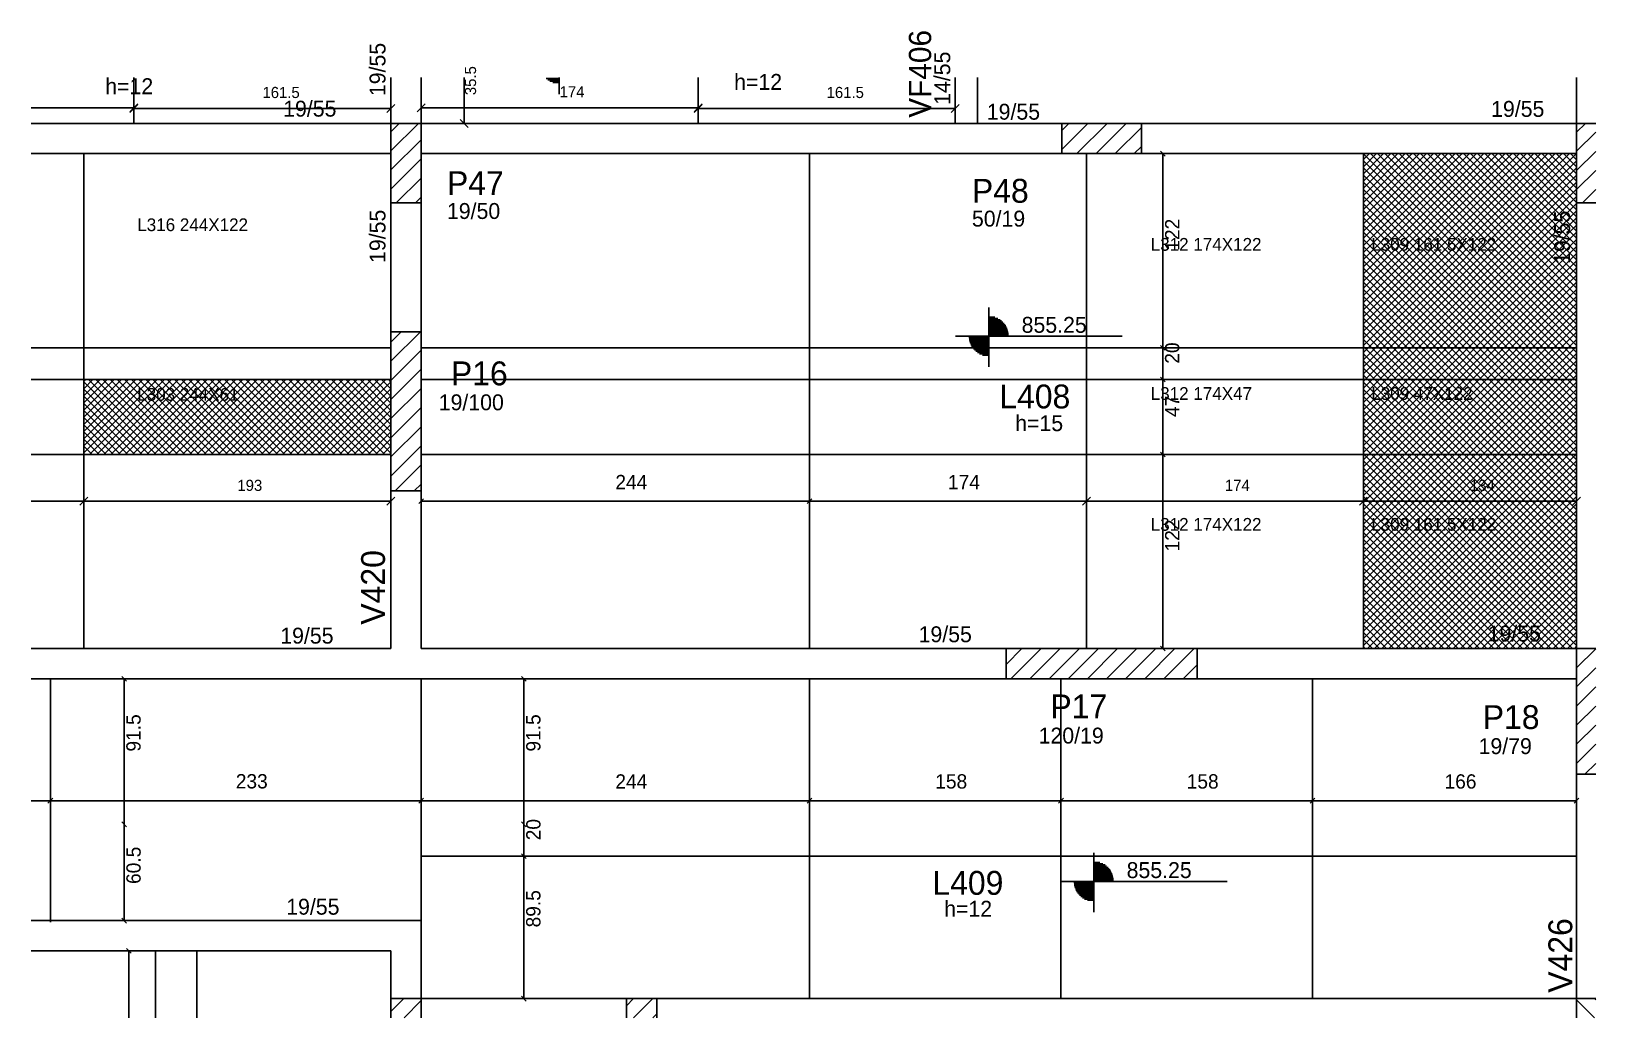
# Model space of a CAD drawing. Header units: metres. Extents: x 4807 to 5790, y 1971 to 2591.
import ezdxf

# ---------------------------------------------------------------- set-up
doc = ezdxf.new("R2010")
doc.units = ezdxf.units.M
for name, color, linetype in [('3', 7, 'Continuous'), ('4', 7, 'Continuous'), ('7', 7, 'Continuous'), ('9', 7, 'Continuous'), ('AUX00', 7, 'Continuous'), ('Hachura', 7, 'Continuous'), ('Painéis', 7, 'Continuous')]:
    doc.layers.add(name, color=color, linetype=linetype)

msp = doc.modelspace()

# ---------------------------------------------------------------- hatches: boundary and pattern name
at = {"layer": '9'}
h = msp.add_hatch(color=7, dxfattribs=at)
h.dxf.hatch_style = 1
h.paths.add_polyline_path([(5778.47, 2203.12), (5778.47, 2203.12), (5778.47, 2403.12), (5778.47, 2403.12), (5778.47, 2203.12)])
at = {"layer": 'Hachura'}
h = msp.add_hatch(dxfattribs=at)
h.set_pattern_fill('ANSI37')
h.paths.add_polyline_path([(5644.47, 2514.12), (5644.47, 2203.12), (5778.47, 2203.12), (5778.47, 2514.12), (5644.47, 2514.12)])
h = msp.add_hatch(dxfattribs=at)
h.set_pattern_fill('ANSI37')
h.paths.add_polyline_path([(5033.47, 2325.12), (5033.47, 2372.12), (4840.47, 2372.12), (4840.47, 2325.12), (5033.47, 2325.12)])

# ---------------------------------------------------------------- linework, layer by layer
at = {"layer": '3', "color": 3, "lineweight": 25}
for p, q in [((5139.09, 2561.3), (5130.98, 2561.3)), ((5139.09, 2560.5), (5132.01, 2560.5)), ((5139.09, 2559.71), (5133.34, 2559.71)), ((5139.09, 2558.92), (5135.24, 2558.92)), ((5139.09, 2562.07), (5139.09, 2558.31)), ((5139.09, 2558.31), (5139.09, 2551.44)), ((5387.97, 2562.07), (5387.97, 2533.12)), ((5401.97, 2562.07), (5401.97, 2533.12)), ((5033.47, 2515.88), (5050.72, 2533.12)), ((5033.47, 2527.9), (5038.69, 2533.12)), ((5454.97, 2516.65), (5471.44, 2533.12)), ((5454.97, 2528.67), (5459.42, 2533.12)), ((5464.47, 2514.12), (5483.47, 2533.12)), ((5476.49, 2514.12), (5495.49, 2533.12)), ((5488.51, 2514.12), (5504.97, 2530.58)), ((5778.47, 2527.61), (5783.99, 2533.12)), ((5778.47, 2515.59), (5790.47, 2527.59)), ((5033.47, 2503.86), (5052.47, 2522.86)), ((5500.53, 2514.12), (5504.97, 2518.56)), ((5033.47, 2491.83), (5052.47, 2510.83)), ((5778.47, 2503.56), (5790.47, 2515.56)), ((5036.78, 2483.12), (5052.47, 2498.81)), ((5778.47, 2491.54), (5790.47, 2503.54)), ((5782.07, 2483.12), (5790.47, 2491.52)), ((5048.8, 2483.12), (5052.47, 2486.79)), ((5409.09, 2411.96), (5409.09, 2417.47)), ((5409.09, 2411.96), (5409.09, 2386.96)), ((5409.09, 2411.36), (5412.94, 2411.36)), ((5409.09, 2410.56), (5414.84, 2410.56)), ((5409.09, 2409.77), (5416.16, 2409.77)), ((5409.09, 2408.98), (5417.2, 2408.98)), ((5033.47, 2383.65), (5051.94, 2402.12)), ((5033.47, 2395.67), (5039.92, 2402.12)), ((5396.59, 2399.46), (5388.16, 2399.46)), ((5396.59, 2399.46), (5421.59, 2399.46)), ((5409.09, 2398.67), (5396.59, 2398.67)), ((5409.09, 2408.18), (5418.04, 2408.18)), ((5409.09, 2407.39), (5418.75, 2407.39)), ((5409.09, 2406.6), (5419.35, 2406.6)), ((5409.09, 2405.81), (5419.86, 2405.81)), ((5409.09, 2405.01), (5420.29, 2405.01)), ((5409.09, 2404.22), (5420.65, 2404.22)), ((5409.09, 2403.43), (5420.94, 2403.43)), ((5409.09, 2402.63), (5421.18, 2402.63)), ((5409.09, 2401.84), (5421.36, 2401.84)), ((5409.09, 2401.05), (5421.49, 2401.05)), ((5409.09, 2400.26), (5421.59, 2400.26)), ((5421.59, 2399.46), (5493.01, 2399.46)), ((5033.47, 2371.63), (5052.47, 2390.63)), ((5409.09, 2397.88), (5396.69, 2397.88)), ((5409.09, 2397.08), (5396.82, 2397.08)), ((5409.09, 2396.29), (5397, 2396.29)), ((5409.09, 2395.5), (5397.23, 2395.5)), ((5409.09, 2394.71), (5397.53, 2394.71)), ((5409.09, 2393.91), (5397.89, 2393.91)), ((5409.09, 2393.12), (5398.32, 2393.12)), ((5409.09, 2392.33), (5398.82, 2392.33)), ((5409.09, 2391.53), (5399.42, 2391.53)), ((5409.09, 2390.74), (5400.13, 2390.74)), ((5409.09, 2389.95), (5400.98, 2389.95)), ((5409.09, 2389.16), (5402.02, 2389.16)), ((5409.09, 2388.36), (5403.34, 2388.36)), ((5409.09, 2387.57), (5405.24, 2387.57)), ((5409.09, 2386.96), (5409.09, 2380.09)), ((5033.47, 2359.61), (5052.47, 2378.61)), ((5033.47, 2347.58), (5052.47, 2366.58)), ((5033.47, 2335.56), (5052.47, 2354.56)), ((5033.47, 2323.54), (5052.47, 2342.54)), ((5033.47, 2311.52), (5052.47, 2330.52)), ((5036.09, 2302.12), (5052.47, 2318.5)), ((5048.11, 2302.12), (5052.47, 2306.48)), ((5419.97, 2193.15), (5429.94, 2203.12)), ((5422.96, 2184.12), (5441.96, 2203.12)), ((5434.99, 2184.12), (5453.99, 2203.12)), ((5447.01, 2184.12), (5466.01, 2203.12)), ((5459.03, 2184.12), (5478.03, 2203.12)), ((5471.05, 2184.12), (5490.05, 2203.12)), ((5483.07, 2184.12), (5502.07, 2203.12)), ((5495.09, 2184.12), (5514.09, 2203.12)), ((5507.11, 2184.12), (5526.11, 2203.12)), ((5519.13, 2184.12), (5538.13, 2203.12)), ((5778.47, 2203.04), (5778.55, 2203.12)), ((5778.47, 2191.02), (5790.47, 2203.02)), ((5531.15, 2184.12), (5539.97, 2192.94)), ((5778.47, 2179), (5790.47, 2191)), ((5778.47, 2166.98), (5790.47, 2178.98)), ((5778.47, 2154.96), (5790.47, 2166.96)), ((5778.47, 2142.94), (5790.47, 2154.94)), ((5778.47, 2130.92), (5790.47, 2142.92)), ((5783.69, 2124.12), (5790.47, 2130.9)), ((5475.07, 2069.31), (5475.07, 2074.82)), ((5475.07, 2069.31), (5475.07, 2044.31)), ((5475.07, 2068.7), (5478.92, 2068.7)), ((5475.07, 2067.91), (5480.82, 2067.91)), ((5475.07, 2067.12), (5482.14, 2067.12)), ((5475.07, 2066.33), (5483.18, 2066.33)), ((5475.07, 2065.53), (5484.02, 2065.53)), ((5475.07, 2064.74), (5484.73, 2064.74)), ((5462.57, 2056.81), (5454.14, 2056.81)), ((5462.57, 2056.81), (5487.57, 2056.81)), ((5475.07, 2056.02), (5462.57, 2056.02)), ((5475.07, 2055.23), (5462.67, 2055.23)), ((5475.07, 2063.95), (5485.33, 2063.95)), ((5475.07, 2063.15), (5485.84, 2063.15)), ((5475.07, 2062.36), (5486.27, 2062.36)), ((5475.07, 2061.57), (5486.63, 2061.57)), ((5475.07, 2060.78), (5486.92, 2060.78)), ((5475.07, 2059.98), (5487.16, 2059.98)), ((5475.07, 2059.19), (5487.34, 2059.19)), ((5475.07, 2058.4), (5487.47, 2058.4)), ((5475.07, 2057.6), (5487.57, 2057.6)), ((5487.57, 2056.81), (5558.99, 2056.81)), ((5475.07, 2054.43), (5462.8, 2054.43)), ((5475.07, 2053.64), (5462.98, 2053.64)), ((5475.07, 2052.85), (5463.21, 2052.85)), ((5475.07, 2052.05), (5463.51, 2052.05)), ((5475.07, 2051.26), (5463.87, 2051.26)), ((5475.07, 2050.47), (5464.3, 2050.47)), ((5475.07, 2049.68), (5464.8, 2049.68)), ((5475.07, 2048.88), (5465.4, 2048.88)), ((5475.07, 2048.09), (5466.11, 2048.09)), ((5475.07, 2047.3), (5466.96, 2047.3)), ((5475.07, 2046.5), (5468, 2046.5)), ((5475.07, 2045.71), (5469.32, 2045.71)), ((5475.07, 2044.92), (5471.22, 2044.92)), ((5475.07, 2044.31), (5475.07, 2037.44)), ((5033.47, 1974.94), (5041.65, 1983.12)), ((5041.67, 1971.12), (5052.47, 1981.92)), ((5181.47, 1978.69), (5185.9, 1983.12)), ((5185.92, 1971.12), (5197.92, 1983.12)), ((5778.47, 1982.37), (5789.72, 1971.12)), ((5789.74, 1983.12), (5790.47, 1982.39)), ((5197.94, 1971.12), (5200.47, 1973.65))]:
    msp.add_line(p, q, dxfattribs=at)
for points in [[(5033.47, 2562.07), (5033.47, 2533.12)], [(5052.47, 2533.12), (5052.47, 2562.07)], [(5778.47, 2562.07), (5778.47, 2533.12)], [(5033.47, 2533.12), (4807.47, 2533.12)], [(5454.97, 2533.12), (5052.47, 2533.12)], [(5778.47, 2533.12), (5504.97, 2533.12)], [(4807.47, 2514.12), (5033.47, 2514.12)], [(5052.47, 2514.12), (5454.97, 2514.12)], [(5504.97, 2514.12), (5778.47, 2514.12)], [(5033.47, 2483.12), (5033.47, 2402.12)], [(5052.47, 2402.12), (5052.47, 2483.12)], [(5778.47, 2483.12), (5778.47, 2203.12)], [(5033.47, 2302.12), (5033.47, 2203.12)], [(5052.47, 2203.12), (5052.47, 2302.12)], [(5033.47, 2203.12), (4807.47, 2203.12)], [(5419.97, 2203.12), (5052.47, 2203.12)], [(5778.47, 2203.12), (5539.97, 2203.12)], [(4807.47, 2184.12), (5042.97, 2184.12)], [(5042.97, 2184.12), (5419.97, 2184.12)], [(5539.97, 2184.12), (5778.47, 2184.12)], [(5778.47, 2124.12), (5778.47, 1983.12)], [(5052.47, 2032.12), (4807.47, 2032.12)], [(5052.47, 1983.12), (5052.47, 2032.12)], [(4807.47, 2013.12), (5033.47, 2013.12)], [(5033.47, 2013.12), (5033.47, 1983.12)], [(5181.47, 1983.12), (5052.47, 1983.12)], [(5389.97, 1983.12), (5200.47, 1983.12)], [(5588.97, 1983.12), (5389.97, 1983.12)], [(5778.47, 1983.12), (5588.97, 1983.12)]]:
    msp.add_lwpolyline(points, dxfattribs=at)
at = {"layer": '7', "color": 7, "lineweight": 25}
for points in [[(5052.47, 2533.12), (5033.47, 2533.12)], [(5033.47, 2533.12), (5033.47, 2483.12)], [(5052.47, 2483.12), (5052.47, 2533.12)], [(5504.97, 2533.12), (5454.97, 2533.12)], [(5454.97, 2533.12), (5454.97, 2514.12)], [(5504.97, 2514.12), (5504.97, 2533.12)], [(5790.47, 2533.12), (5778.47, 2533.12)], [(5778.47, 2533.12), (5778.47, 2483.12)], [(5454.97, 2514.12), (5504.97, 2514.12)], [(5033.47, 2483.12), (5052.47, 2483.12)], [(5778.47, 2483.12), (5790.47, 2483.12)], [(5052.47, 2402.12), (5033.47, 2402.12)], [(5033.47, 2402.12), (5033.47, 2302.12)], [(5052.47, 2302.12), (5052.47, 2402.12)], [(5033.47, 2302.12), (5052.47, 2302.12)], [(5539.97, 2203.12), (5419.97, 2203.12)], [(5419.97, 2203.12), (5419.97, 2184.12)], [(5539.97, 2184.12), (5539.97, 2203.12)], [(5790.47, 2203.12), (5778.47, 2203.12)], [(5778.47, 2203.12), (5778.47, 2124.12)], [(5419.97, 2184.12), (5539.97, 2184.12)], [(5778.47, 2124.12), (5790.47, 2124.12)], [(5052.47, 1983.12), (5033.47, 1983.12)], [(5033.47, 1983.12), (5033.47, 1971.12)], [(5052.47, 1971.12), (5052.47, 1983.12)], [(5200.47, 1983.12), (5181.47, 1983.12)], [(5181.47, 1983.12), (5181.47, 1971.12)], [(5200.47, 1971.12), (5200.47, 1983.12)], [(5790.47, 1983.12), (5778.47, 1983.12)], [(5778.47, 1983.12), (5778.47, 1971.12)]]:
    msp.add_lwpolyline(points, dxfattribs=at)
at = {"layer": 'Painéis', "color": 200, "lineweight": 25}
for p, q in [((4871.97, 2562.07), (4871.97, 2533.12)), ((5226.47, 2562.07), (5226.47, 2533.12)), ((4840.47, 2203.12), (4840.47, 2514.12)), ((5296.47, 2203.12), (5296.47, 2514.12)), ((5470.47, 2203.12), (5470.47, 2514.12)), ((5644.47, 2203.12), (5644.47, 2514.12)), ((4807.47, 2392.12), (5033.47, 2392.12)), ((5052.47, 2392.12), (5778.47, 2392.12)), ((4807.47, 2372.12), (5033.47, 2372.12)), ((5052.47, 2372.12), (5778.47, 2372.12)), ((4807.47, 2325.12), (5033.47, 2325.12)), ((5052.47, 2325.12), (5778.47, 2325.12)), ((4819.47, 2184.12), (4819.47, 2031.19)), ((5052.47, 2184.12), (5052.47, 2031.19)), ((5296.47, 2184.12), (5296.47, 1983.12)), ((5454.47, 2184.12), (5454.47, 1983.12)), ((5612.47, 2184.12), (5612.47, 1983.12)), ((5052.47, 2072.62), (5778.47, 2072.62)), ((4885.48, 2013.12), (4885.48, 1971.12)), ((4911.48, 2013.12), (4911.48, 1971.12))]:
    msp.add_line(p, q, dxfattribs=at)
at = {"layer": 'Painéis', "color": 4, "lineweight": 25}
for p, q in [((5079.46, 2533.12), (5079.46, 2562.07)), ((4871.97, 2538.47), (4871.97, 2545.99)), ((5052.47, 2538.47), (5052.47, 2545.99)), ((5226.47, 2538.47), (5226.47, 2545.99)), ((4807.47, 2542.99), (4871.97, 2542.99)), ((4871.97, 2538.47), (4871.97, 2545.56)), ((4871.97, 2542.56), (5033.47, 2542.56)), ((5033.47, 2538.47), (5033.47, 2545.56)), ((5052.47, 2542.99), (5226.47, 2542.99)), ((5226.47, 2538.47), (5226.47, 2545.56)), ((5226.47, 2542.56), (5387.97, 2542.56)), ((5387.97, 2538.47), (5387.97, 2545.56)), ((5080.18, 2533.12), (5076.46, 2533.12)), ((5518.43, 2514.12), (5518.43, 2392.12)), ((5518.43, 2392.12), (5518.43, 2372.12)), ((5518.43, 2372.12), (5518.43, 2325.12)), ((5518.43, 2325.12), (5518.43, 2203.12)), ((4807.47, 2295.66), (4840.47, 2295.66)), ((4840.47, 2295.66), (5033.47, 2295.66)), ((5052.47, 2295.66), (5296.47, 2295.66)), ((5296.47, 2295.66), (5470.47, 2295.66)), ((5470.47, 2295.66), (5644.47, 2295.66)), ((5644.47, 2295.66), (5778.47, 2295.66)), ((4865.8, 2092.62), (4865.8, 2184.12)), ((5117.03, 2092.62), (5117.03, 2184.12)), ((4819.47, 2107.5), (4807.47, 2107.5)), ((4819.47, 2107.5), (5052.47, 2107.5)), ((5052.47, 2107.5), (5296.47, 2107.5)), ((5296.47, 2107.5), (5454.47, 2107.5)), ((5454.47, 2107.5), (5612.47, 2107.5)), ((5612.47, 2107.5), (5778.47, 2107.5)), ((4865.8, 2092.62), (4865.8, 2032.12)), ((5117.03, 2072.62), (5117.03, 2092.62)), ((5117.03, 1983.12), (5117.03, 2072.62)), ((4868.73, 2013.12), (4868.73, 1971.12))]:
    msp.add_line(p, q, dxfattribs=at)
at = {"layer": 'Painéis', "color": 0, "lineweight": 25}
for p, q in [((5519.93, 2512.62), (5516.93, 2515.62)), ((5516.93, 2393.62), (5519.93, 2390.62)), ((5519.93, 2390.62), (5516.93, 2393.62)), ((5516.93, 2373.62), (5519.93, 2370.62)), ((5519.93, 2370.62), (5516.93, 2373.62)), ((5516.93, 2326.62), (5519.93, 2323.62)), ((5519.93, 2323.62), (5516.93, 2326.62)), ((5053.97, 2297.16), (5050.97, 2294.16)), ((5294.97, 2294.16), (5297.97, 2297.16)), ((5297.97, 2297.16), (5294.97, 2294.16)), ((5468.97, 2294.16), (5471.97, 2297.16)), ((5516.93, 2204.62), (5519.93, 2201.62)), ((4867.3, 2182.62), (4864.3, 2185.62)), ((5118.53, 2182.62), (5115.53, 2185.62)), ((4817.97, 2106), (4820.97, 2109)), ((4820.97, 2109), (4817.97, 2106)), ((5050.97, 2106), (5053.97, 2109)), ((5053.97, 2109), (5050.97, 2106)), ((5294.97, 2106), (5297.97, 2109)), ((5297.97, 2109), (5294.97, 2106)), ((5452.97, 2106), (5455.97, 2109)), ((5455.97, 2109), (5452.97, 2106)), ((5610.97, 2106), (5613.97, 2109)), ((5613.97, 2109), (5610.97, 2106)), ((5776.97, 2106), (5779.97, 2109)), ((4864.3, 2094.12), (4867.3, 2091.12)), ((4867.3, 2091.12), (4864.3, 2094.12)), ((5118.53, 2091.12), (5115.53, 2094.12)), ((5115.53, 2094.12), (5118.53, 2091.12)), ((5118.53, 2071.12), (5115.53, 2074.12)), ((5115.53, 2074.12), (5118.53, 2071.12)), ((4864.3, 2033.62), (4867.3, 2030.62)), ((4870.23, 2011.62), (4867.23, 2014.62)), ((5115.53, 1984.62), (5118.53, 1981.62))]:
    msp.add_line(p, q, dxfattribs=at)
for points in [[(4869.47, 2540.49), (4874.47, 2545.49)], [(4874.47, 2545.06), (4869.47, 2540.06)], [(5030.97, 2540.06), (5035.97, 2545.06)], [(5054.97, 2545.49), (5049.97, 2540.49)], [(5223.97, 2540.49), (5228.97, 2545.49)], [(5228.97, 2545.06), (5223.97, 2540.06)], [(5385.47, 2540.06), (5390.47, 2545.06)], [(5076.96, 2535.62), (5081.96, 2530.62)], [(4837.97, 2293.16), (4842.97, 2298.16)], [(4842.97, 2298.16), (4837.97, 2293.16)], [(5030.97, 2293.16), (5035.97, 2298.16)], [(5472.97, 2298.16), (5467.97, 2293.16)], [(5641.97, 2293.16), (5646.97, 2298.16)], [(5646.97, 2298.16), (5641.97, 2293.16)], [(5775.97, 2293.16), (5780.97, 2298.16)]]:
    msp.add_lwpolyline(points, dxfattribs=at)

# ---------------------------------------------------------------- texts
at = {"layer": '3', "color": 3, "lineweight": 25}
for s, p in [('19/55', (5030.02, 2550.28)), ('14/55', (5384.9, 2544.78)), ('19/55', (5030.02, 2445.42)), ('19/55', (5774.34, 2444.78))]:
    msp.add_text(s, height=10, rotation=90, dxfattribs=at).set_placement(p)
for s, p in [('h=12', (4853.95, 2551.49)), ('h=12', (5249.11, 2554.2)), ('19/55', (4965.74, 2537.38)), ('19/55', (5407.87, 2535.46)), ('19/55', (5724.74, 2537.23)), ('19/50', (5068.66, 2473.07)), ('50/19', (5398.53, 2468.27)), ('855.25', (5429.75, 2401.53)), ('19/100', (5063.49, 2352.84)), ('h=15', (5425.7, 2339.74)), ('19/55', (4963.92, 2206.21)), ('19/55', (5365.02, 2207.08)), ('19/55', (5722.59, 2207.55)), ('120/19', (5440.43, 2143.42)), ('19/79', (5716.88, 2136.78)), ('855.25', (5495.73, 2058.88)), ('19/55', (4967.66, 2035.87)), ('h=12', (5381.07, 2034.6))]:
    msp.add_text(s, height=10, dxfattribs=at).set_placement(p)
at = {"layer": '4', "color": 4, "lineweight": 25}
for s, height, p in [('VF406', 14, (5372.91, 2536.68)), ('V420', 15, (5029.72, 2218.12)), ('V426', 15, (5775.73, 1986.81))]:
    msp.add_text(s, height=height, rotation=90, dxfattribs=at).set_placement(p)
for s, p in [('P47', (5068.66, 2488.07)), ('P48', (5398.53, 2483.27)), ('P16', (5071.14, 2368.53)), ('L408', (5415.72, 2354.02)), ('P17', (5447.84, 2159.24)), ('P18', (5719.49, 2152.53)), ('L409', (5373.67, 2048.35))]:
    msp.add_text(s, height=15, dxfattribs=at).set_placement(p)
at = {"layer": 'AUX00', "color": 7, "lineweight": 25}
for s, p in [('L316^J244X122', (4874.06, 2465.44)), ('L312^J174X122', (5510.88, 2453.12)), ('L309^J161.5X122', (5649.42, 2453.12)), ('L303^J244X61', (4874.06, 2358.83)), ('L312^J174X47', (5510.88, 2359.38)), ('L309^J47X122', (5649.42, 2359.38)), ('L312^J174X122', (5510.88, 2277.16)), ('L309^J161.5X122', (5649.42, 2277.16))]:
    msp.add_text(s, height=8, dxfattribs=at).set_placement(p)
at = {"layer": 'Painéis', "color": 1, "lineweight": 25}
msp.add_text('35.5', height=7, rotation=90, dxfattribs=at).set_placement((5086.96, 2550.87))
for s, p in [('161.5', (4952.72, 2549.06)), ('174', (5139.47, 2549.49)), ('161.5', (5307.22, 2549.06)), ('193', (4936.97, 2302.16)), ('174', (5557.47, 2302.16)), ('134', (5711.47, 2302.16))]:
    msp.add_text(s, height=7, dxfattribs=at).set_placement(p)
at = {"layer": 'Painéis', "color": 240, "lineweight": 25}
for s, p in [('122', (5528.88, 2453.12)), ('20', (5528.84, 2382.12)), ('47', (5528.87, 2348.62)), ('122', (5528.88, 2264.12)), ('91.5', (4876.18, 2138.37)), ('91.5', (5127.41, 2138.37)), ('20', (5127.44, 2082.62)), ('60.5', (4876.2, 2055.17)), ('89.5', (5127.41, 2027.87))]:
    msp.add_text(s, height=9, rotation=90, dxfattribs=at).set_placement(p)
for s, p in [('244', (5174.47, 2303.23)), ('174', (5383.47, 2303.23)), ('233', (4935.97, 2115.2)), ('244', (5174.47, 2115.07)), ('158', (5375.47, 2115.12)), ('158', (5533.47, 2115.12)), ('166', (5695.47, 2115.09))]:
    msp.add_text(s, height=9, dxfattribs=at).set_placement(p)

doc.saveas('drawing.dxf')
